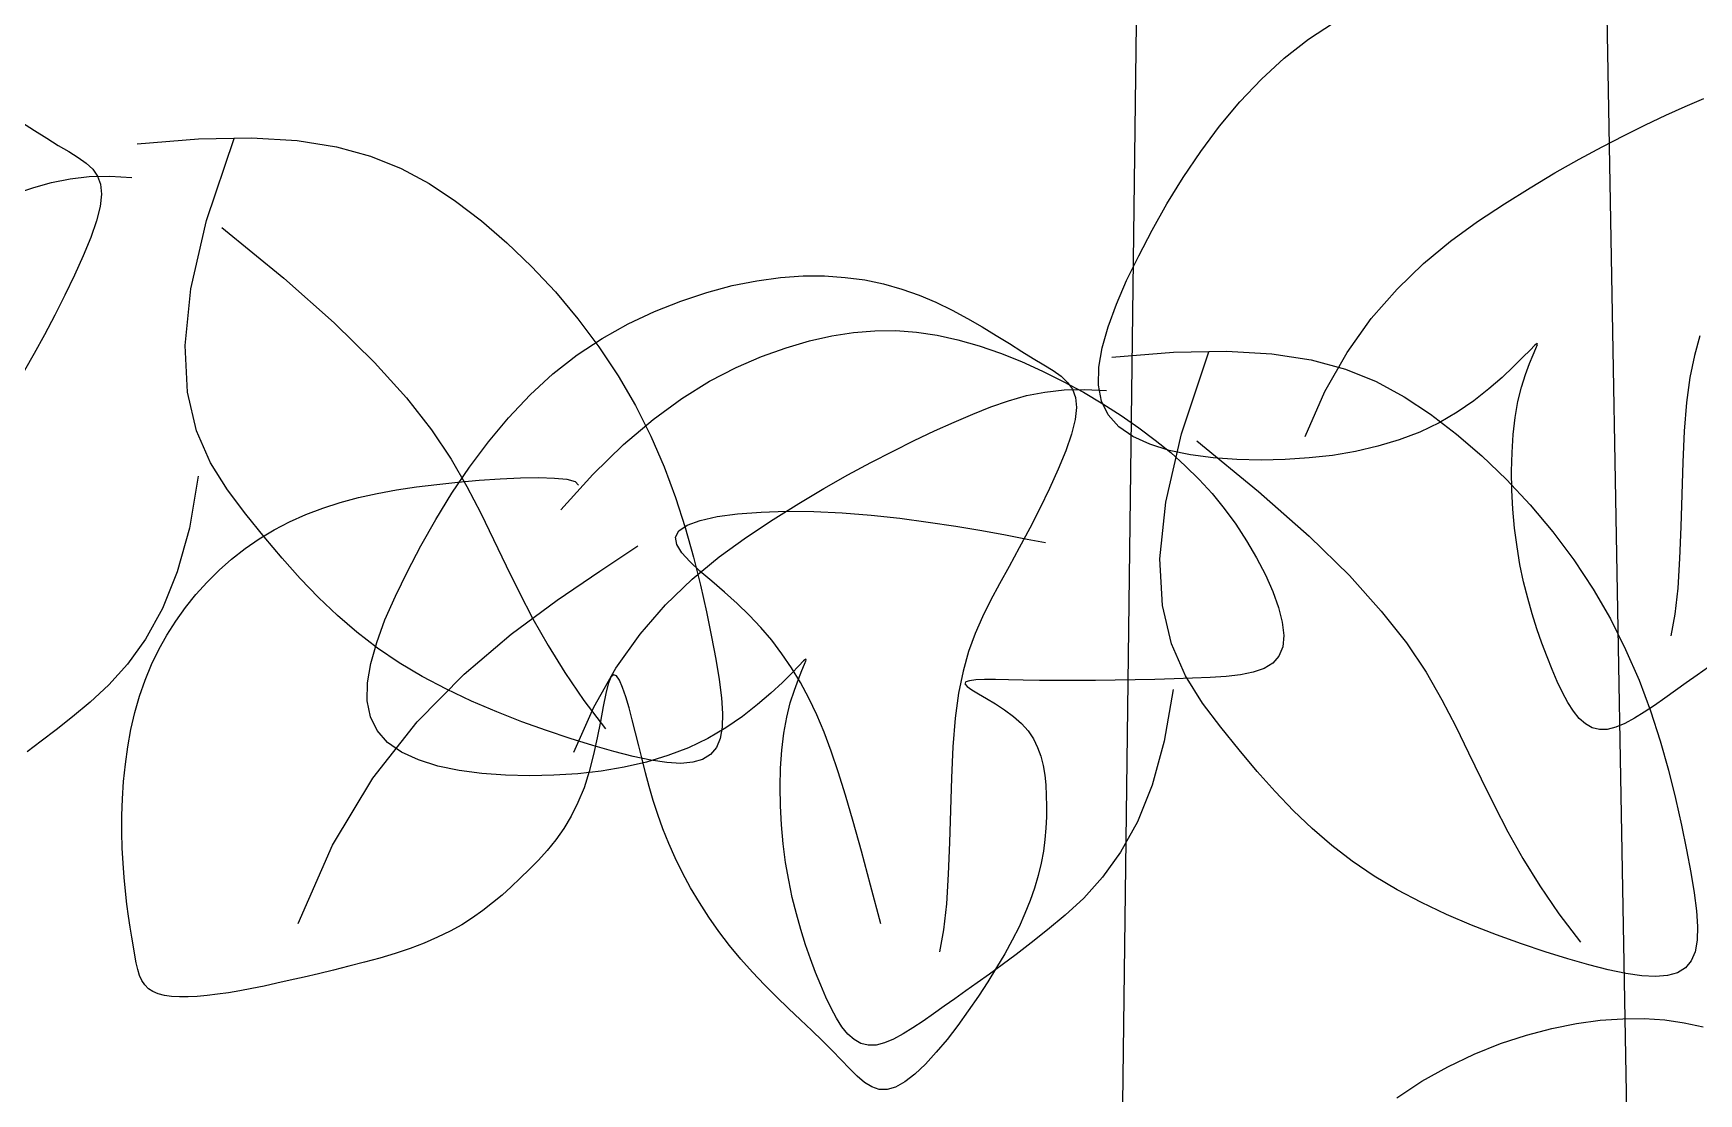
# Model space of a CAD drawing. Header units: millimetres. Extents: x 2 to 5882, y 1831 to 3462.
# Drawn here: x 1065.036 to 1066.641, y 2698.778 to 2699.801 of the extents above; entities that cross this region are included whole.
import ezdxf

# ---------------------------------------------------------------- set-up
doc = ezdxf.new("R2010")
doc.units = ezdxf.units.MM
for name, color, linetype in [('LH', 94, 'Continuous'), ('乔木', 3, 'Continuous'), ('尺寸标注', 4, 'Continuous')]:
    doc.layers.add(name, color=color, linetype=linetype)

# ---------------------------------------------------------------- blocks, each defined once
blk = doc.blocks.new('A$C3E764F27')
at = {"color": 0}
for p, q in [((1.84811, 0.05499), (1.82581, 1.80387)), ((1.73811, 0), (1.76511, 1.49777))]:
    blk.add_line(p, q, dxfattribs=at)
blk = doc.blocks.new('A$C7F962729')
at = {"color": 0, "xscale": 0.6433862224851765, "yscale": 0.6433862224851765, "zscale": 0.6433862224851765}
blk.add_blockref('A$C3E764F27', (0, 0), dxfattribs=at)
blk = doc.blocks.new('15')
at = {"layer": 'LH', "color": 38}
for p, q in [((-0.3763, 1.0348), (-0.3601, 1.0454)), ((-0.107, 1.0474), (-0.0986, 1.0421)), ((-0.0986, 1.0421), (-0.0906, 1.0371)), ((-0.3918, 1.0227), (-0.3763, 1.0348)), ((-0.0906, 1.0371), (-0.0833, 1.0325)), ((-0.0833, 1.0325), (-0.0766, 1.0285)), ((-0.0766, 1.0285), (-0.0705, 1.0248)), ((-0.0327, 1.0334), (0.0068, 1.0366)), ((0.0068, 1.0366), (0.0408, 1.0373)), ((0.012, 0.9842), (0.0297, 1.0369)), ((0.0408, 1.0373), (0.0701, 1.0356)), ((0.0701, 1.0356), (0.0954, 1.0316)), ((0.0954, 1.0316), (0.1174, 1.0256)), ((-0.4065, 1.0092), (-0.3918, 1.0227)), ((-0.0705, 1.0248), (-0.0653, 1.0211)), ((-0.0653, 1.0211), (-0.0611, 1.0172)), ((-0.0611, 1.0172), (-0.058, 1.0128)), ((0.1174, 1.0256), (0.137, 1.0177)), ((0.137, 1.0177), (0.155, 1.008)), ((-0.4204, 0.9945), (-0.4065, 1.0092)), ((-0.0991, 1.0054), (-0.0876, 1.0087)), ((-0.0876, 1.0087), (-0.0757, 1.011)), ((-0.0757, 1.011), (-0.0634, 1.0124)), ((-0.0634, 1.0124), (-0.0502, 1.0127)), ((-0.058, 1.0128), (-0.0561, 1.0075)), ((-0.0561, 1.0075), (-0.0555, 1.0011)), ((-0.0502, 1.0127), (-0.0361, 1.0119)), ((0.155, 1.008), (0.172, 0.9967)), ((-0.1342, 0.9916), (-0.1222, 0.9968)), ((-0.1106, 1.0015), (-0.0991, 1.0054)), ((-0.0555, 1.0011), (-0.0563, 0.9933)), ((0.172, 0.9967), (0.1886, 0.984)), ((-0.4334, 0.9789), (-0.4204, 0.9945)), ((-0.1597, 0.9798), (-0.1466, 0.986)), ((-0.1466, 0.986), (-0.1342, 0.9916)), ((-0.0563, 0.9933), (-0.0587, 0.984)), ((-0.4455, 0.9626), (-0.4334, 0.9789)), ((-0.1734, 0.973), (-0.1597, 0.9798)), ((-0.0587, 0.984), (-0.0624, 0.9733)), ((0.0018, 0.9402), (0.012, 0.9842)), ((0.0218, 0.9797), (0.0616, 0.9471)), ((0.1886, 0.984), (0.205, 0.9699)), ((-0.2024, 0.9577), (-0.1876, 0.9657)), ((-0.1876, 0.9657), (-0.1734, 0.973)), ((-0.0624, 0.9733), (-0.0672, 0.9615)), ((0.205, 0.9699), (0.2208, 0.9547)), ((-0.4568, 0.9459), (-0.4455, 0.9626)), ((-0.2179, 0.9489), (-0.2024, 0.9577)), ((-0.0672, 0.9615), (-0.0728, 0.9491)), ((0.2208, 0.9547), (0.2361, 0.9384)), ((-0.4672, 0.929), (-0.4568, 0.9459)), ((-0.2339, 0.9394), (-0.2179, 0.9489)), ((-0.0728, 0.9491), (-0.079, 0.9362)), ((0.0616, 0.9471), (0.0939, 0.9184)), ((-0.2504, 0.929), (-0.2339, 0.9394)), ((-0.079, 0.9362), (-0.0856, 0.9234)), ((-0.0018, 0.9038), (0.0018, 0.9402)), ((0.2361, 0.9384), (0.2505, 0.9211)), ((-0.4767, 0.9122), (-0.4672, 0.929)), ((-0.2676, 0.9177), (-0.2504, 0.929)), ((-0.0856, 0.9234), (-0.0922, 0.9108)), ((0.2505, 0.9211), (0.264, 0.9031)), ((-0.4853, 0.8957), (-0.4767, 0.9122)), ((-0.285, 0.9051), (-0.2676, 0.9177)), ((-0.0922, 0.9108), (-0.0987, 0.8988)), ((0.0939, 0.9184), (0.1199, 0.893)), ((0.3993, 0.9068), (0.4137, 0.9101)), ((0.4137, 0.9101), (0.4277, 0.9123)), ((0.4277, 0.9123), (0.4414, 0.9134)), ((0.4414, 0.9134), (0.4548, 0.9135)), ((0.4548, 0.9135), (0.4681, 0.9125)), ((0.4681, 0.9125), (0.4814, 0.9105)), ((0.4814, 0.9105), (0.4947, 0.9076)), ((-0.3024, 0.8908), (-0.285, 0.9051)), ((-0.0987, 0.8988), (-0.1049, 0.8877)), ((-0.0002, 0.8738), (-0.0018, 0.9038)), ((0.264, 0.9031), (0.2764, 0.8844)), ((0.3686, 0.8968), (0.3843, 0.9024)), ((0.3843, 0.9024), (0.3993, 0.9068)), ((0.4947, 0.9076), (0.5083, 0.9037)), ((0.5083, 0.9037), (0.522, 0.899)), ((0.522, 0.899), (0.5356, 0.8935)), ((-0.4931, 0.8798), (-0.4853, 0.8957)), ((-0.3194, 0.8743), (-0.3024, 0.8908)), ((0.1199, 0.893), (0.1404, 0.8702)), ((0.3352, 0.8809), (0.3522, 0.8897)), ((0.3522, 0.8897), (0.3686, 0.8968)), ((0.5356, 0.8935), (0.5491, 0.8874)), ((-0.7465, 0.8765), (-0.7306, 0.8796)), ((-0.7306, 0.8796), (-0.7155, 0.8817)), ((-0.7155, 0.8817), (-0.701, 0.8827)), ((-0.701, 0.8827), (-0.6872, 0.8827)), ((-0.6872, 0.8827), (-0.674, 0.8818)), ((-0.674, 0.8818), (-0.6614, 0.8801)), ((-0.6614, 0.8801), (-0.6493, 0.8776)), ((-0.6493, 0.8776), (-0.6376, 0.8743)), ((-0.4997, 0.8645), (-0.4931, 0.8798)), ((0.2764, 0.8844), (0.2876, 0.8652)), ((0.3174, 0.8699), (0.3352, 0.8809)), ((0.5491, 0.8874), (0.5624, 0.8808)), ((0.5624, 0.8808), (0.5754, 0.8738)), ((-0.7796, 0.8666), (-0.7629, 0.8721)), ((-0.7629, 0.8721), (-0.7465, 0.8765)), ((-0.6376, 0.8743), (-0.6264, 0.8703)), ((-0.6264, 0.8703), (-0.6156, 0.8658)), ((-0.3359, 0.8554), (-0.3194, 0.8743)), ((0.0056, 0.8491), (-0.0002, 0.8738)), ((0.1404, 0.8702), (0.1565, 0.8497)), ((0.299, 0.8564), (0.3174, 0.8699)), ((0.5754, 0.8738), (0.5878, 0.8664)), ((-0.8134, 0.8519), (-0.7965, 0.8599)), ((-0.7965, 0.8599), (-0.7796, 0.8666)), ((-0.6156, 0.8658), (-0.6053, 0.8608)), ((-0.6053, 0.8608), (-0.5953, 0.8554)), ((-0.505, 0.8501), (-0.4997, 0.8645)), ((0.2799, 0.8403), (0.299, 0.8564)), ((0.2876, 0.8652), (0.2974, 0.8456)), ((0.5878, 0.8664), (0.5997, 0.8588)), ((0.5997, 0.8588), (0.6109, 0.851)), ((-0.83, 0.8425), (-0.8134, 0.8519)), ((-0.5953, 0.8554), (-0.5859, 0.85)), ((-0.5859, 0.85), (-0.5769, 0.8445)), ((-0.5089, 0.8365), (-0.505, 0.8501)), ((-0.3514, 0.8336), (-0.3359, 0.8554)), ((0.0146, 0.8285), (0.0056, 0.8491)), ((0.1565, 0.8497), (0.1691, 0.8309)), ((0.2974, 0.8456), (0.3059, 0.8259)), ((0.6109, 0.851), (0.6215, 0.8431)), ((-0.8461, 0.8319), (-0.83, 0.8425)), ((-0.5769, 0.8445), (-0.5684, 0.8392)), ((-0.5684, 0.8392), (-0.5605, 0.8342)), ((-0.511, 0.824), (-0.5089, 0.8365)), ((-0.2339, 0.8351), (-0.2385, 0.8304)), ((-0.2308, 0.8382), (-0.2339, 0.8351)), ((-0.2319, 0.832), (-0.2301, 0.8361)), ((-0.2293, 0.8393), (-0.2308, 0.8382)), ((-0.2301, 0.8361), (-0.2292, 0.8386)), ((-0.2292, 0.8386), (-0.2293, 0.8393)), ((-0.1248, 0.8442), (-0.1283, 0.8316)), ((0.2601, 0.821), (0.2799, 0.8403)), ((0.6215, 0.8431), (0.6315, 0.835)), ((0.6315, 0.835), (0.6408, 0.8266)), ((-0.8617, 0.8198), (-0.8461, 0.8319)), ((-0.5605, 0.8342), (-0.5531, 0.8296)), ((-0.5531, 0.8296), (-0.5464, 0.8256)), ((-0.5464, 0.8256), (-0.5404, 0.8219)), ((-0.5111, 0.8125), (-0.511, 0.824)), ((-0.5026, 0.8305), (-0.463, 0.8337)), ((-0.463, 0.8337), (-0.429, 0.8344)), ((-0.4579, 0.7813), (-0.4402, 0.834)), ((-0.429, 0.8344), (-0.3998, 0.8327)), ((-0.3998, 0.8327), (-0.3745, 0.8287)), ((-0.3745, 0.8287), (-0.3524, 0.8227)), ((-0.3657, 0.8085), (-0.3514, 0.8336)), ((-0.2445, 0.8244), (-0.2518, 0.8175)), ((-0.2385, 0.8304), (-0.2445, 0.8244)), ((-0.2368, 0.8194), (-0.2342, 0.8264)), ((-0.2342, 0.8264), (-0.2319, 0.832)), ((-0.1283, 0.8316), (-0.1312, 0.8174)), ((0.0255, 0.8111), (0.0146, 0.8285)), ((0.1691, 0.8309), (0.1793, 0.8132)), ((0.3059, 0.8259), (0.3132, 0.8062)), ((0.6408, 0.8266), (0.6497, 0.8178)), ((-0.8763, 0.8063), (-0.8617, 0.8198)), ((-0.5404, 0.8219), (-0.5352, 0.8182)), ((-0.5352, 0.8182), (-0.531, 0.8143)), ((-0.531, 0.8143), (-0.5278, 0.8099)), ((-0.3524, 0.8227), (-0.3328, 0.8148)), ((-0.3328, 0.8148), (-0.3149, 0.8051)), ((-0.2518, 0.8175), (-0.2604, 0.8101)), ((-0.2394, 0.8113), (-0.2368, 0.8194)), ((-0.1312, 0.8174), (-0.1334, 0.8013)), ((0.0066, 0.8198), (0.001, 0.7865)), ((0.1468, 0.813), (0.1599, 0.8146)), ((0.1599, 0.8146), (0.1734, 0.8161)), ((0.1734, 0.8161), (0.1872, 0.8173)), ((0.1872, 0.8173), (0.2007, 0.8182)), ((0.2007, 0.8182), (0.2137, 0.8188)), ((0.2137, 0.8188), (0.2254, 0.819)), ((0.2254, 0.819), (0.2355, 0.8187)), ((0.2355, 0.8187), (0.2435, 0.8179)), ((0.2396, 0.7983), (0.2601, 0.821)), ((0.2435, 0.8179), (0.2488, 0.8164)), ((0.2488, 0.8164), (0.251, 0.8142)), ((0.6497, 0.8178), (0.658, 0.8087)), ((-0.8902, 0.7916), (-0.8763, 0.8063)), ((-0.5804, 0.7986), (-0.569, 0.8025)), ((-0.569, 0.8025), (-0.5574, 0.8058)), ((-0.5574, 0.8058), (-0.5456, 0.8081)), ((-0.5456, 0.8081), (-0.5332, 0.8095)), ((-0.5332, 0.8095), (-0.5201, 0.8098)), ((-0.5278, 0.8099), (-0.5259, 0.8046)), ((-0.5259, 0.8046), (-0.5253, 0.7982)), ((-0.5201, 0.8098), (-0.506, 0.809)), ((-0.5092, 0.8023), (-0.5111, 0.8125)), ((-0.3784, 0.7796), (-0.3657, 0.8085)), ((-0.3149, 0.8051), (-0.2979, 0.7938)), ((-0.2604, 0.8101), (-0.2701, 0.8025)), ((-0.2417, 0.802), (-0.2394, 0.8113)), ((0.0372, 0.7955), (0.0255, 0.8111)), ((0.0866, 0.7994), (0.0978, 0.803)), ((0.0978, 0.803), (0.1095, 0.8061)), ((0.1095, 0.8061), (0.1215, 0.8088)), ((0.1215, 0.8088), (0.134, 0.811)), ((0.134, 0.811), (0.1468, 0.813)), ((0.1793, 0.8132), (0.1881, 0.7961)), ((0.3132, 0.8062), (0.3195, 0.7868)), ((0.658, 0.8087), (0.6658, 0.7991)), ((-0.604, 0.7887), (-0.592, 0.7939)), ((-0.592, 0.7939), (-0.5804, 0.7986)), ((-0.5253, 0.7982), (-0.5262, 0.7904)), ((-0.5049, 0.7934), (-0.5092, 0.8023)), ((-0.4981, 0.7858), (-0.5049, 0.7934)), ((-0.2979, 0.7938), (-0.2812, 0.7811)), ((-0.2808, 0.7951), (-0.2924, 0.7883)), ((-0.2701, 0.8025), (-0.2808, 0.7951)), ((-0.2448, 0.7809), (-0.2435, 0.7918)), ((-0.2435, 0.7918), (-0.2417, 0.802)), ((-0.1334, 0.8013), (-0.1349, 0.783)), ((0.0489, 0.781), (0.0372, 0.7955)), ((0.0653, 0.7906), (0.0757, 0.7953)), ((0.0757, 0.7953), (0.0866, 0.7994)), ((0.1881, 0.7961), (0.1964, 0.7792)), ((0.3291, 0.7915), (0.34, 0.7939)), ((0.34, 0.7939), (0.3532, 0.7957)), ((0.3532, 0.7957), (0.3682, 0.7968)), ((0.3682, 0.7968), (0.3846, 0.7973)), ((0.3846, 0.7973), (0.4022, 0.7972)), ((0.4022, 0.7972), (0.4204, 0.7963)), ((0.4204, 0.7963), (0.439, 0.7949)), ((0.439, 0.7949), (0.4575, 0.7928)), ((0.4575, 0.7928), (0.4757, 0.7904)), ((0.6658, 0.7991), (0.6732, 0.789)), ((-0.9032, 0.776), (-0.8902, 0.7916)), ((-0.6296, 0.7769), (-0.6165, 0.7831)), ((-0.6165, 0.7831), (-0.604, 0.7887)), ((-0.5262, 0.7904), (-0.5285, 0.7811)), ((-0.4892, 0.7796), (-0.4981, 0.7858)), ((-0.468, 0.7373), (-0.4579, 0.7813)), ((-0.3048, 0.7823), (-0.318, 0.7773)), ((-0.2924, 0.7883), (-0.3048, 0.7823)), ((-0.1349, 0.783), (-0.1358, 0.7631)), ((0.001, 0.7865), (-0.0068, 0.7583)), ((0.0458, 0.7796), (0.0554, 0.7853)), ((0.0554, 0.7853), (0.0653, 0.7906)), ((0.3133, 0.7806), (0.3154, 0.7848)), ((0.3154, 0.7848), (0.3207, 0.7884)), ((0.3195, 0.7868), (0.3248, 0.7679)), ((0.3207, 0.7884), (0.3291, 0.7915)), ((0.4757, 0.7904), (0.4933, 0.7877)), ((0.4933, 0.7877), (0.51, 0.7849)), ((0.51, 0.7849), (0.5253, 0.7821)), ((0.5253, 0.7821), (0.5391, 0.7795)), ((0.6732, 0.789), (0.6802, 0.7784)), ((-0.9153, 0.7597), (-0.9032, 0.776)), ((-0.6432, 0.7701), (-0.6296, 0.7769)), ((-0.5285, 0.7811), (-0.5322, 0.7704)), ((-0.4783, 0.7745), (-0.4892, 0.7796)), ((-0.4658, 0.7706), (-0.4783, 0.7745)), ((-0.4521, 0.7678), (-0.4658, 0.7706)), ((-0.4481, 0.7768), (-0.4083, 0.7442)), ((-0.3318, 0.7732), (-0.3461, 0.7699)), ((-0.318, 0.7773), (-0.3318, 0.7732)), ((-0.2812, 0.7811), (-0.2649, 0.767)), ((-0.2455, 0.7693), (-0.2448, 0.7809)), ((0.0281, 0.7666), (0.0367, 0.7733)), ((0.0367, 0.7733), (0.0458, 0.7796)), ((0.0605, 0.7672), (0.0489, 0.781)), ((0.1964, 0.7792), (0.2045, 0.7623)), ((0.2647, 0.7588), (0.289, 0.7752)), ((0.3141, 0.7759), (0.3133, 0.7806)), ((0.3173, 0.7707), (0.3141, 0.7759)), ((0.3224, 0.765), (0.3173, 0.7707)), ((0.5391, 0.7795), (0.551, 0.7772)), ((0.6802, 0.7784), (0.6866, 0.7675)), ((-0.9266, 0.743), (-0.9153, 0.7597)), ((-0.6723, 0.7548), (-0.6575, 0.7628)), ((-0.6575, 0.7628), (-0.6432, 0.7701)), ((-0.5322, 0.7704), (-0.537, 0.7586)), ((-0.4375, 0.7658), (-0.4521, 0.7678)), ((-0.4222, 0.7648), (-0.4375, 0.7658)), ((-0.4067, 0.7644), (-0.4222, 0.7648)), ((-0.3913, 0.7647), (-0.4067, 0.7644)), ((-0.3759, 0.7657), (-0.3913, 0.7647)), ((-0.3608, 0.7674), (-0.3759, 0.7657)), ((-0.3461, 0.7699), (-0.3608, 0.7674)), ((-0.2649, 0.767), (-0.249, 0.7518)), ((-0.2458, 0.7573), (-0.2455, 0.7693)), ((-0.1358, 0.7631), (-0.1365, 0.7423)), ((0.02, 0.7594), (0.0281, 0.7666)), ((0.0721, 0.7542), (0.0605, 0.7672)), ((0.2045, 0.7623), (0.2129, 0.7454)), ((0.329, 0.7588), (0.3224, 0.765)), ((0.3248, 0.7679), (0.3294, 0.7498)), ((0.6866, 0.7675), (0.6923, 0.7565)), ((-0.6877, 0.746), (-0.6723, 0.7548)), ((-0.537, 0.7586), (-0.5426, 0.7462)), ((-0.249, 0.7518), (-0.2338, 0.7355)), ((-0.2456, 0.7451), (-0.2458, 0.7573)), ((-0.0068, 0.7583), (-0.0164, 0.7348)), ((0.0051, 0.7438), (0.0123, 0.7518)), ((0.0123, 0.7518), (0.02, 0.7594)), ((0.0839, 0.7419), (0.0721, 0.7542)), ((0.2372, 0.7401), (0.2647, 0.7588)), ((0.3367, 0.7523), (0.329, 0.7588)), ((0.3294, 0.7498), (0.3332, 0.7326)), ((0.3448, 0.7454), (0.3367, 0.7523)), ((0.6923, 0.7565), (0.697, 0.7458)), ((-0.937, 0.7261), (-0.9266, 0.743)), ((-0.7037, 0.7365), (-0.6877, 0.746)), ((-0.5426, 0.7462), (-0.5488, 0.7333)), ((-0.4083, 0.7442), (-0.3759, 0.7155)), ((-0.245, 0.7328), (-0.2456, 0.7451)), ((-0.1365, 0.7423), (-0.1371, 0.7214)), ((-0.0016, 0.7355), (0.0051, 0.7438)), ((0.096, 0.7304), (0.0839, 0.7419)), ((0.2077, 0.7184), (0.2372, 0.7401)), ((0.2129, 0.7454), (0.2217, 0.7283)), ((0.3529, 0.7381), (0.3448, 0.7454)), ((0.697, 0.7458), (0.7007, 0.7355)), ((-0.7203, 0.7261), (-0.7037, 0.7365)), ((-0.5488, 0.7333), (-0.5554, 0.7205)), ((-0.4717, 0.7009), (-0.468, 0.7373)), ((-0.2439, 0.7206), (-0.245, 0.7328)), ((-0.2338, 0.7355), (-0.2193, 0.7182)), ((-0.0164, 0.7348), (-0.0272, 0.7152)), ((-0.0078, 0.7268), (-0.0016, 0.7355)), ((0.1086, 0.7196), (0.096, 0.7304)), ((0.2217, 0.7283), (0.2314, 0.7111)), ((0.3332, 0.7326), (0.3364, 0.7167)), ((0.3607, 0.7306), (0.3529, 0.7381)), ((0.3681, 0.7227), (0.3607, 0.7306)), ((0.7007, 0.7355), (0.7031, 0.726)), ((-0.9465, 0.7093), (-0.937, 0.7261)), ((-0.7374, 0.7148), (-0.7203, 0.7261)), ((-0.5554, 0.7205), (-0.5621, 0.7079)), ((-0.2423, 0.7087), (-0.2439, 0.7206)), ((-0.2193, 0.7182), (-0.2058, 0.7002)), ((-0.1371, 0.7214), (-0.1378, 0.7011)), ((-0.0186, 0.7084), (-0.0135, 0.7178)), ((-0.0135, 0.7178), (-0.0078, 0.7268)), ((0.1218, 0.7094), (0.1086, 0.7196)), ((0.1774, 0.6926), (0.2077, 0.7184)), ((0.3751, 0.7145), (0.3681, 0.7227)), ((0.7031, 0.726), (0.704, 0.7174)), ((0.704, 0.7174), (0.7034, 0.7101)), ((-0.9552, 0.6928), (-0.9465, 0.7093)), ((-0.7548, 0.7022), (-0.7374, 0.7148)), ((-0.5621, 0.7079), (-0.5686, 0.6959)), ((-0.3759, 0.7155), (-0.35, 0.6901)), ((-0.2404, 0.6972), (-0.2423, 0.7087)), ((-0.0272, 0.7152), (-0.0388, 0.6991)), ((-0.0233, 0.6988), (-0.0186, 0.7084)), ((0.1358, 0.6999), (0.1218, 0.7094)), ((0.2314, 0.7111), (0.2421, 0.6936)), ((0.3364, 0.7167), (0.3392, 0.7022)), ((0.3816, 0.7058), (0.3751, 0.7145)), ((0.7034, 0.7101), (0.701, 0.7043)), ((-0.7722, 0.6879), (-0.7548, 0.7022)), ((-0.5686, 0.6959), (-0.5748, 0.6848)), ((-0.47, 0.6709), (-0.4717, 0.7009)), ((-0.2381, 0.6862), (-0.2404, 0.6972)), ((-0.2058, 0.7002), (-0.1934, 0.6815)), ((-0.1378, 0.7011), (-0.139, 0.6821)), ((-0.0388, 0.6991), (-0.0508, 0.6858)), ((-0.0274, 0.6888), (-0.0233, 0.6988)), ((0.1506, 0.6911), (0.1358, 0.6999)), ((0.3392, 0.7022), (0.3413, 0.6892)), ((0.3878, 0.6968), (0.3816, 0.7058)), ((0.3936, 0.6872), (0.3878, 0.6968)), ((0.6914, 0.6963), (0.6845, 0.6939)), ((0.697, 0.6997), (0.6914, 0.6963)), ((0.701, 0.7043), (0.697, 0.6997)), ((-0.9629, 0.6769), (-0.9552, 0.6928)), ((-0.7893, 0.6714), (-0.7722, 0.6879)), ((-0.35, 0.6901), (-0.3295, 0.6673)), ((-0.2354, 0.6756), (-0.2381, 0.6862)), ((-0.0508, 0.6858), (-0.0627, 0.6747)), ((-0.031, 0.6785), (-0.0274, 0.6888)), ((0.1473, 0.662), (0.1774, 0.6926)), ((0.1662, 0.6829), (0.1506, 0.6911)), ((0.2421, 0.6936), (0.2543, 0.6757)), ((0.2701, 0.6865), (0.2684, 0.6801)), ((0.2717, 0.6907), (0.2701, 0.6865)), ((0.2735, 0.6923), (0.2717, 0.6907)), ((0.2753, 0.6915), (0.2735, 0.6923)), ((0.2773, 0.6887), (0.2753, 0.6915)), ((0.2793, 0.6841), (0.2773, 0.6887)), ((0.3413, 0.6892), (0.3428, 0.6775)), ((0.399, 0.6772), (0.3936, 0.6872)), ((0.4997, 0.6876), (0.4992, 0.6864)), ((0.4992, 0.6864), (0.5006, 0.6847)), ((0.5021, 0.6884), (0.4997, 0.6876)), ((0.5062, 0.6889), (0.5021, 0.6884)), ((0.5118, 0.6891), (0.5062, 0.6889)), ((0.5189, 0.6891), (0.5118, 0.6891)), ((0.5272, 0.6889), (0.5189, 0.6891)), ((0.5367, 0.6888), (0.5272, 0.6889)), ((0.5472, 0.6886), (0.5367, 0.6888)), ((0.5586, 0.6885), (0.5472, 0.6886)), ((0.5706, 0.6885), (0.5586, 0.6885)), ((0.5831, 0.6886), (0.5706, 0.6885)), ((0.5958, 0.6887), (0.5831, 0.6886)), ((0.6086, 0.689), (0.5958, 0.6887)), ((0.6213, 0.6892), (0.6086, 0.689)), ((0.6337, 0.6896), (0.6213, 0.6892)), ((0.6455, 0.69), (0.6337, 0.6896)), ((0.6567, 0.6904), (0.6455, 0.69)), ((0.667, 0.6911), (0.6567, 0.6904)), ((0.6763, 0.6922), (0.667, 0.6911)), ((0.6845, 0.6939), (0.6763, 0.6922)), ((-0.9696, 0.6616), (-0.9629, 0.6769)), ((-0.5805, 0.6741), (-0.5857, 0.6636)), ((-0.5748, 0.6848), (-0.5805, 0.6741)), ((-0.2326, 0.6655), (-0.2354, 0.6756)), ((-0.1934, 0.6815), (-0.1822, 0.6623)), ((-0.139, 0.6821), (-0.1408, 0.6653)), ((-0.0627, 0.6747), (-0.0741, 0.6653)), ((-0.034, 0.6679), (-0.031, 0.6785)), ((0.1822, 0.6753), (0.1662, 0.6829)), ((0.1984, 0.6684), (0.1822, 0.6753)), ((0.2543, 0.6757), (0.2683, 0.6575)), ((0.2684, 0.6801), (0.2668, 0.6718)), ((0.2814, 0.6781), (0.2793, 0.6841)), ((0.2835, 0.671), (0.2814, 0.6781)), ((0.3428, 0.6775), (0.3435, 0.6674)), ((0.404, 0.6666), (0.399, 0.6772)), ((0.5006, 0.6847), (0.5037, 0.6825)), ((0.5037, 0.6825), (0.5079, 0.6799)), ((0.5079, 0.6799), (0.5131, 0.6769)), ((0.5131, 0.6769), (0.5189, 0.6735)), ((-0.8057, 0.6525), (-0.7893, 0.6714)), ((-0.5857, 0.6636), (-0.5905, 0.6528)), ((-0.4642, 0.6462), (-0.47, 0.6709)), ((-0.3295, 0.6673), (-0.3134, 0.6468)), ((-0.2295, 0.6558), (-0.2326, 0.6655)), ((-0.1408, 0.6653), (-0.1435, 0.6513)), ((-0.0741, 0.6653), (-0.0846, 0.6569)), ((-0.0366, 0.657), (-0.034, 0.6679)), ((0.2145, 0.6621), (0.1984, 0.6684)), ((0.2668, 0.6718), (0.265, 0.6623)), ((0.2855, 0.6632), (0.2835, 0.671)), ((0.3435, 0.6674), (0.3432, 0.6586)), ((0.4088, 0.6554), (0.404, 0.6666)), ((0.5189, 0.6735), (0.5247, 0.6697)), ((0.5247, 0.6697), (0.5304, 0.6655)), ((0.5304, 0.6655), (0.5356, 0.661)), ((-0.9749, 0.6472), (-0.9696, 0.6616)), ((-0.5905, 0.6528), (-0.5946, 0.6413)), ((-0.2263, 0.6467), (-0.2295, 0.6558)), ((-0.1822, 0.6623), (-0.1725, 0.6427)), ((-0.0846, 0.6569), (-0.0943, 0.6495)), ((-0.0386, 0.646), (-0.0366, 0.657)), ((0.1188, 0.6257), (0.1473, 0.662)), ((0.2303, 0.6564), (0.2145, 0.6621)), ((0.2456, 0.6513), (0.2303, 0.6564)), ((0.265, 0.6623), (0.2629, 0.6518)), ((0.2876, 0.6549), (0.2855, 0.6632)), ((0.2897, 0.6465), (0.2876, 0.6549)), ((0.3432, 0.6586), (0.3419, 0.6513)), ((0.4133, 0.6432), (0.4088, 0.6554)), ((0.5356, 0.661), (0.5398, 0.6562)), ((0.5398, 0.6562), (0.5433, 0.651)), ((-0.9787, 0.6336), (-0.9749, 0.6472)), ((-0.8212, 0.6307), (-0.8057, 0.6525)), ((-0.4553, 0.6256), (-0.4642, 0.6462)), ((-0.3134, 0.6468), (-0.3007, 0.628)), ((-0.223, 0.638), (-0.2263, 0.6467)), ((-0.1725, 0.6427), (-0.1639, 0.623)), ((-0.0943, 0.6495), (-0.1032, 0.6428)), ((-0.0401, 0.6348), (-0.0386, 0.646)), ((0.2601, 0.6468), (0.2456, 0.6513)), ((0.2737, 0.6429), (0.2601, 0.6468)), ((0.2629, 0.6518), (0.2606, 0.6409)), ((0.2861, 0.6397), (0.2737, 0.6429)), ((0.2918, 0.6379), (0.2897, 0.6465)), ((0.3395, 0.6454), (0.3358, 0.6409)), ((0.3419, 0.6513), (0.3395, 0.6454)), ((0.4178, 0.6299), (0.4133, 0.6432)), ((0.5433, 0.651), (0.5459, 0.6456)), ((0.5459, 0.6456), (0.548, 0.6399)), ((-0.9808, 0.6211), (-0.9787, 0.6336)), ((-0.7037, 0.6322), (-0.7083, 0.6275)), ((-0.7007, 0.6353), (-0.7037, 0.6322)), ((-0.7017, 0.6291), (-0.7, 0.6332)), ((-0.6992, 0.6364), (-0.7007, 0.6353)), ((-0.7, 0.6332), (-0.699, 0.6357)), ((-0.699, 0.6357), (-0.6992, 0.6364)), ((-0.5946, 0.6413), (-0.5982, 0.6287)), ((-0.2197, 0.6298), (-0.223, 0.638)), ((-0.0413, 0.6237), (-0.0401, 0.6348)), ((0.2606, 0.6409), (0.2578, 0.63)), ((0.2974, 0.6373), (0.2861, 0.6397)), ((0.294, 0.6292), (0.2918, 0.6379)), ((0.3076, 0.6358), (0.2974, 0.6373)), ((0.3166, 0.6353), (0.3076, 0.6358)), ((0.3243, 0.636), (0.3166, 0.6353)), ((0.3307, 0.6378), (0.3243, 0.636)), ((0.3358, 0.6409), (0.3307, 0.6378)), ((0.548, 0.6399), (0.5495, 0.634)), ((0.5495, 0.634), (0.5505, 0.6278)), ((-0.981, 0.6096), (-0.9808, 0.6211)), ((-0.8355, 0.6056), (-0.8212, 0.6307)), ((-0.7143, 0.6215), (-0.7217, 0.6146)), ((-0.7083, 0.6275), (-0.7143, 0.6215)), ((-0.7066, 0.6165), (-0.704, 0.6235)), ((-0.704, 0.6235), (-0.7017, 0.6291)), ((-0.5982, 0.6287), (-0.6011, 0.6145)), ((-0.4444, 0.6082), (-0.4553, 0.6256)), ((-0.3007, 0.628), (-0.2905, 0.6103)), ((-0.2164, 0.6221), (-0.2197, 0.6298)), ((-0.2131, 0.6149), (-0.2164, 0.6221)), ((-0.1639, 0.623), (-0.1566, 0.6033)), ((-0.1336, 0.6211), (-0.1405, 0.6163)), ((-0.1266, 0.6261), (-0.1336, 0.6211)), ((-0.1192, 0.6313), (-0.1266, 0.6261)), ((-0.042, 0.6126), (-0.0413, 0.6237)), ((0.093, 0.5827), (0.1188, 0.6257)), ((0.2578, 0.63), (0.2545, 0.6196)), ((0.2963, 0.6204), (0.294, 0.6292)), ((0.4225, 0.6149), (0.4178, 0.6299)), ((0.5505, 0.6278), (0.5511, 0.6214)), ((0.5511, 0.6214), (0.5515, 0.6147)), ((-0.7217, 0.6146), (-0.7302, 0.6072)), ((-0.7092, 0.6084), (-0.7066, 0.6165)), ((-0.6011, 0.6145), (-0.6032, 0.5984)), ((-0.4632, 0.6169), (-0.4689, 0.5836)), ((-0.2905, 0.6103), (-0.2817, 0.5932)), ((-0.2097, 0.6086), (-0.2131, 0.6149)), ((-0.1473, 0.6114), (-0.154, 0.6067)), ((-0.1405, 0.6163), (-0.1473, 0.6114)), ((-0.0424, 0.6017), (-0.042, 0.6126)), ((0.2506, 0.6101), (0.2463, 0.6014)), ((0.2545, 0.6196), (0.2506, 0.6101)), ((0.2989, 0.6115), (0.2963, 0.6204)), ((0.3019, 0.6024), (0.2989, 0.6115)), ((0.4274, 0.598), (0.4225, 0.6149)), ((0.5515, 0.6147), (0.5516, 0.6079)), ((-0.979, 0.5994), (-0.981, 0.6096)), ((-0.9747, 0.5905), (-0.979, 0.5994)), ((-0.8483, 0.5767), (-0.8355, 0.6056)), ((-0.7399, 0.5995), (-0.7506, 0.5922)), ((-0.7302, 0.6072), (-0.7399, 0.5995)), ((-0.7115, 0.5991), (-0.7092, 0.6084)), ((-0.4326, 0.5926), (-0.4444, 0.6082)), ((-0.2061, 0.603), (-0.2097, 0.6086)), ((-0.2024, 0.5983), (-0.2061, 0.603)), ((-0.1605, 0.6023), (-0.1669, 0.5984)), ((-0.154, 0.6067), (-0.1605, 0.6023)), ((-0.1566, 0.6033), (-0.1503, 0.5839)), ((-0.0424, 0.5911), (-0.0424, 0.6017)), ((0.2463, 0.6014), (0.2415, 0.5934)), ((0.3051, 0.5932), (0.3019, 0.6024)), ((0.5516, 0.6009), (0.5512, 0.5937)), ((0.5516, 0.6079), (0.5516, 0.6009)), ((-0.968, 0.5829), (-0.9747, 0.5905)), ((-0.7506, 0.5922), (-0.7622, 0.5854)), ((-0.7146, 0.578), (-0.7133, 0.5889)), ((-0.7133, 0.5889), (-0.7115, 0.5991)), ((-0.6032, 0.5984), (-0.6047, 0.5801)), ((-0.4209, 0.5781), (-0.4326, 0.5926)), ((-0.2817, 0.5932), (-0.2734, 0.5763)), ((-0.1984, 0.5948), (-0.2024, 0.5983)), ((-0.194, 0.5923), (-0.1984, 0.5948)), ((-0.1894, 0.5912), (-0.194, 0.5923)), ((-0.1843, 0.5913), (-0.1894, 0.5912)), ((-0.1788, 0.5927), (-0.1843, 0.5913)), ((-0.173, 0.5951), (-0.1788, 0.5927)), ((-0.1669, 0.5984), (-0.173, 0.5951)), ((-0.0422, 0.5809), (-0.0424, 0.5911)), ((0.2415, 0.5934), (0.2363, 0.5861)), ((0.3089, 0.5839), (0.3051, 0.5932)), ((0.4327, 0.5788), (0.4274, 0.598)), ((0.5512, 0.5937), (0.5506, 0.5863)), ((-0.959, 0.5767), (-0.968, 0.5829)), ((-0.7747, 0.5794), (-0.7878, 0.5744)), ((-0.7622, 0.5854), (-0.7747, 0.5794)), ((-0.7154, 0.5664), (-0.7146, 0.578)), ((-0.6047, 0.5801), (-0.6056, 0.5602)), ((-0.4689, 0.5836), (-0.4767, 0.5554)), ((-0.4093, 0.5643), (-0.4209, 0.5781)), ((-0.1503, 0.5839), (-0.145, 0.565)), ((-0.0417, 0.5712), (-0.0422, 0.5809)), ((0.0709, 0.5323), (0.093, 0.5827)), ((0.2308, 0.5794), (0.2252, 0.5731)), ((0.2363, 0.5861), (0.2308, 0.5794)), ((0.3131, 0.5745), (0.3089, 0.5839)), ((0.4386, 0.557), (0.4327, 0.5788)), ((0.5496, 0.5788), (0.5482, 0.5711)), ((0.5506, 0.5863), (0.5496, 0.5788)), ((-0.9481, 0.5716), (-0.959, 0.5767)), ((-0.9357, 0.5677), (-0.9481, 0.5716)), ((-0.9219, 0.5649), (-0.9357, 0.5677)), ((-0.8016, 0.5703), (-0.8159, 0.567)), ((-0.7878, 0.5744), (-0.8016, 0.5703)), ((-0.2734, 0.5763), (-0.2653, 0.5594)), ((-0.041, 0.5619), (-0.0417, 0.5712)), ((0.2194, 0.5672), (0.2135, 0.5615)), ((0.2252, 0.5731), (0.2194, 0.5672)), ((0.3178, 0.565), (0.3131, 0.5745)), ((0.5482, 0.5711), (0.5463, 0.5632)), ((-0.9073, 0.5629), (-0.9219, 0.5649)), ((-0.8921, 0.5618), (-0.9073, 0.5629)), ((-0.8766, 0.5615), (-0.8921, 0.5618)), ((-0.8611, 0.5618), (-0.8766, 0.5615)), ((-0.8458, 0.5628), (-0.8611, 0.5618)), ((-0.8307, 0.5645), (-0.8458, 0.5628)), ((-0.8159, 0.567), (-0.8307, 0.5645)), ((-0.7157, 0.5544), (-0.7154, 0.5664)), ((-0.6056, 0.5602), (-0.6063, 0.5394)), ((-0.3977, 0.5513), (-0.4093, 0.5643)), ((-0.2653, 0.5594), (-0.257, 0.5425)), ((-0.145, 0.565), (-0.1405, 0.5469)), ((-0.0402, 0.5532), (-0.041, 0.5619)), ((0.2135, 0.5615), (0.2077, 0.556)), ((0.323, 0.5554), (0.3178, 0.565)), ((0.4452, 0.5322), (0.4386, 0.557)), ((0.5463, 0.5632), (0.544, 0.5552)), ((-0.7155, 0.5422), (-0.7157, 0.5544)), ((-0.4767, 0.5554), (-0.4862, 0.5319)), ((-0.386, 0.539), (-0.3977, 0.5513)), ((-0.1405, 0.5469), (-0.1367, 0.5297)), ((-0.0392, 0.5449), (-0.0402, 0.5532)), ((0.2018, 0.5507), (0.1957, 0.5456)), ((0.2077, 0.556), (0.2018, 0.5507)), ((0.3287, 0.5459), (0.323, 0.5554)), ((0.3347, 0.5365), (0.3287, 0.5459)), ((0.5411, 0.5471), (0.5378, 0.5388)), ((0.544, 0.5552), (0.5411, 0.5471)), ((-0.7148, 0.5299), (-0.7155, 0.5422)), ((-0.6063, 0.5394), (-0.6069, 0.5185)), ((-0.3739, 0.5275), (-0.386, 0.539)), ((-0.257, 0.5425), (-0.2481, 0.5254)), ((-0.0382, 0.5372), (-0.0392, 0.5449)), ((-0.0371, 0.5301), (-0.0382, 0.5372)), ((0.1829, 0.536), (0.1759, 0.5316)), ((0.1895, 0.5407), (0.1829, 0.536)), ((0.1957, 0.5456), (0.1895, 0.5407)), ((0.3412, 0.5273), (0.3347, 0.5365)), ((0.5378, 0.5388), (0.534, 0.5303)), ((-0.7137, 0.5177), (-0.7148, 0.5299)), ((-0.4862, 0.5319), (-0.497, 0.5123)), ((-0.3613, 0.5167), (-0.3739, 0.5275)), ((-0.2481, 0.5254), (-0.2385, 0.5082)), ((-0.1367, 0.5297), (-0.1334, 0.5138)), ((-0.036, 0.5235), (-0.0371, 0.5301)), ((0.1685, 0.5274), (0.1604, 0.5235)), ((0.1759, 0.5316), (0.1685, 0.5274)), ((0.348, 0.5183), (0.3412, 0.5273)), ((0.534, 0.5303), (0.5296, 0.5217)), ((-0.7122, 0.5058), (-0.7137, 0.5177)), ((-0.6069, 0.5185), (-0.6077, 0.4982)), ((-0.3481, 0.5065), (-0.3613, 0.5167)), ((-0.1334, 0.5138), (-0.1307, 0.4993)), ((-0.035, 0.5174), (-0.036, 0.5235)), ((-0.0341, 0.512), (-0.035, 0.5174)), ((0.1427, 0.5164), (0.1331, 0.5132)), ((0.1518, 0.5198), (0.1427, 0.5164)), ((0.1604, 0.5235), (0.1518, 0.5198)), ((0.3552, 0.5095), (0.348, 0.5183)), ((0.5296, 0.5217), (0.5249, 0.5129)), ((-0.7102, 0.4943), (-0.7122, 0.5058)), ((-0.497, 0.5123), (-0.5087, 0.4962)), ((-0.3341, 0.497), (-0.3481, 0.5065)), ((-0.2385, 0.5082), (-0.2277, 0.4907)), ((-0.0332, 0.5071), (-0.0341, 0.512)), ((-0.0322, 0.5028), (-0.0332, 0.5071)), ((0.1034, 0.5049), (0.0935, 0.5024)), ((0.1134, 0.5075), (0.1034, 0.5049)), ((0.1233, 0.5102), (0.1134, 0.5075)), ((0.1331, 0.5132), (0.1233, 0.5102)), ((0.3627, 0.5011), (0.3552, 0.5095)), ((0.5196, 0.504), (0.5139, 0.4949)), ((0.5249, 0.5129), (0.5196, 0.504)), ((-0.7079, 0.4833), (-0.7102, 0.4943)), ((-0.6077, 0.4982), (-0.6089, 0.4792)), ((-0.5087, 0.4962), (-0.5207, 0.4829)), ((-0.3192, 0.4882), (-0.3341, 0.497)), ((-0.1307, 0.4993), (-0.1285, 0.4863)), ((-0.031, 0.499), (-0.0322, 0.5028)), ((-0.0295, 0.4957), (-0.031, 0.499)), ((-0.0277, 0.4929), (-0.0295, 0.4957)), ((-0.0254, 0.4905), (-0.0277, 0.4929)), ((0.0489, 0.4922), (0.041, 0.4906)), ((0.0571, 0.494), (0.0489, 0.4922)), ((0.0657, 0.4959), (0.0571, 0.494)), ((0.0746, 0.4979), (0.0657, 0.4959)), ((0.0839, 0.5001), (0.0746, 0.4979)), ((0.0935, 0.5024), (0.0839, 0.5001)), ((0.3704, 0.493), (0.3627, 0.5011)), ((0.3781, 0.4852), (0.3704, 0.493)), ((0.5139, 0.4949), (0.5079, 0.4857)), ((-0.7053, 0.4727), (-0.7079, 0.4833)), ((-0.5207, 0.4829), (-0.5326, 0.4718)), ((-0.3037, 0.48), (-0.3192, 0.4882)), ((-0.2277, 0.4907), (-0.2155, 0.4728)), ((-0.1285, 0.4863), (-0.127, 0.4746)), ((-0.0226, 0.4886), (-0.0254, 0.4905)), ((-0.0192, 0.4872), (-0.0226, 0.4886)), ((-0.0151, 0.4862), (-0.0192, 0.4872)), ((-0.0106, 0.4855), (-0.0151, 0.4862)), ((-0.0055, 0.4852), (-0.0106, 0.4855)), ((0.0001, 0.4852), (-0.0055, 0.4852)), ((0.006, 0.4855), (0.0001, 0.4852)), ((0.0124, 0.4861), (0.006, 0.4855)), ((0.0191, 0.4869), (0.0124, 0.4861)), ((0.0261, 0.4879), (0.0191, 0.4869)), ((0.0334, 0.4892), (0.0261, 0.4879)), ((0.041, 0.4906), (0.0334, 0.4892)), ((0.3859, 0.4777), (0.3781, 0.4852)), ((0.5079, 0.4857), (0.5014, 0.4762)), ((-0.7024, 0.4626), (-0.7053, 0.4727)), ((-0.6089, 0.4792), (-0.6107, 0.4624)), ((-0.5326, 0.4718), (-0.544, 0.4624)), ((-0.2877, 0.4724), (-0.3037, 0.48)), ((-0.2715, 0.4655), (-0.2877, 0.4724)), ((-0.2155, 0.4728), (-0.2016, 0.4546)), ((-0.127, 0.4746), (-0.1264, 0.4645)), ((0.3935, 0.4705), (0.3859, 0.4777)), ((0.5014, 0.4762), (0.4946, 0.4669)), ((-0.6994, 0.4529), (-0.7024, 0.4626)), ((-0.6107, 0.4624), (-0.6133, 0.4484)), ((-0.544, 0.4624), (-0.5545, 0.454)), ((-0.2554, 0.4592), (-0.2715, 0.4655)), ((-0.1264, 0.4645), (-0.1266, 0.4557)), ((0.4008, 0.4636), (0.3935, 0.4705)), ((0.4077, 0.457), (0.4008, 0.4636)), ((0.4946, 0.4669), (0.4877, 0.4579)), ((-0.6962, 0.4438), (-0.6994, 0.4529)), ((-0.5545, 0.454), (-0.5641, 0.4466)), ((-0.2395, 0.4535), (-0.2554, 0.4592)), ((-0.2242, 0.4484), (-0.2395, 0.4535)), ((-0.1266, 0.4557), (-0.1279, 0.4484)), ((0.414, 0.4507), (0.4077, 0.457)), ((0.4198, 0.4447), (0.414, 0.4507)), ((0.4807, 0.4496), (0.4738, 0.442)), ((0.4877, 0.4579), (0.4807, 0.4496)), ((-0.6929, 0.4351), (-0.6962, 0.4438)), ((-0.573, 0.4399), (-0.5813, 0.4339)), ((-0.5641, 0.4466), (-0.573, 0.4399)), ((-0.2097, 0.4439), (-0.2242, 0.4484)), ((-0.1962, 0.44), (-0.2097, 0.4439)), ((-0.1837, 0.4368), (-0.1962, 0.44)), ((-0.1304, 0.4425), (-0.1341, 0.438)), ((-0.1279, 0.4484), (-0.1304, 0.4425)), ((0.4251, 0.4391), (0.4198, 0.4447)), ((0.43, 0.4342), (0.4251, 0.4391)), ((0.4738, 0.442), (0.4671, 0.4356)), ((-0.6896, 0.4269), (-0.6929, 0.4351)), ((-0.5891, 0.4283), (-0.5964, 0.4232)), ((-0.5813, 0.4339), (-0.5891, 0.4283)), ((-0.1724, 0.4344), (-0.1837, 0.4368)), ((-0.1622, 0.4329), (-0.1724, 0.4344)), ((-0.1533, 0.4324), (-0.1622, 0.4329)), ((-0.1456, 0.433), (-0.1533, 0.4324)), ((-0.1392, 0.4349), (-0.1456, 0.433)), ((-0.1341, 0.438), (-0.1392, 0.4349)), ((0.4347, 0.4303), (0.43, 0.4342)), ((0.4394, 0.4274), (0.4347, 0.4303)), ((0.4607, 0.4306), (0.4547, 0.4272)), ((0.4671, 0.4356), (0.4607, 0.4306)), ((-0.6863, 0.4191), (-0.6896, 0.4269)), ((-0.683, 0.412), (-0.6863, 0.4191)), ((-0.6035, 0.4182), (-0.6104, 0.4134)), ((-0.5964, 0.4232), (-0.6035, 0.4182)), ((0.4442, 0.4258), (0.4394, 0.4274)), ((0.4492, 0.4256), (0.4442, 0.4258)), ((0.4547, 0.4272), (0.4492, 0.4256)), ((-0.6795, 0.4056), (-0.683, 0.412)), ((-0.6172, 0.4085), (-0.6238, 0.4038)), ((-0.6104, 0.4134), (-0.6172, 0.4085)), ((-0.676, 0.4001), (-0.6795, 0.4056)), ((-0.6722, 0.3954), (-0.676, 0.4001)), ((-0.6304, 0.3994), (-0.6367, 0.3955)), ((-0.6238, 0.4038), (-0.6304, 0.3994)), ((-0.2363, 0.3948), (-0.2199, 0.3991)), ((-0.2199, 0.3991), (-0.204, 0.4023)), ((-0.204, 0.4023), (-0.1888, 0.4043)), ((-0.1888, 0.4043), (-0.1744, 0.4053)), ((-0.1744, 0.4053), (-0.1606, 0.4054)), ((-0.1606, 0.4054), (-0.1474, 0.4045)), ((-0.1474, 0.4045), (-0.1348, 0.4027)), ((-0.1348, 0.4027), (-0.1227, 0.4002)), ((-0.6682, 0.3919), (-0.6722, 0.3954)), ((-0.6639, 0.3894), (-0.6682, 0.3919)), ((-0.6592, 0.3883), (-0.6639, 0.3894)), ((-0.6541, 0.3884), (-0.6592, 0.3883)), ((-0.6486, 0.3898), (-0.6541, 0.3884)), ((-0.6428, 0.3922), (-0.6486, 0.3898)), ((-0.6367, 0.3955), (-0.6428, 0.3922)), ((-0.2699, 0.3825), (-0.253, 0.3893)), ((-0.253, 0.3893), (-0.2363, 0.3948)), ((-0.3034, 0.3652), (-0.2868, 0.3745)), ((-0.2868, 0.3745), (-0.2699, 0.3825)), ((-0.3195, 0.3545), (-0.3034, 0.3652))]:
    blk.add_line(p, q, dxfattribs=at)

msp = doc.modelspace()

# ---------------------------------------------------------------- block references
at = {"layer": '乔木', "color": 72, "xscale": -7.138745764270425, "yscale": 7.138745764270425, "zscale": 7.138745764269561}
msp.add_blockref('A$C7F962729', (1074.56764, 2698.02689), dxfattribs=at)
at = {"layer": '尺寸标注', "color": 3, "xscale": 1.5, "yscale": 1.5, "zscale": 1.5}
for p in [(1066.82896, 2698.24268), (1065.18464, 2698.14388)]:
    msp.add_blockref('15', p, dxfattribs=at)

doc.saveas('drawing.dxf')
